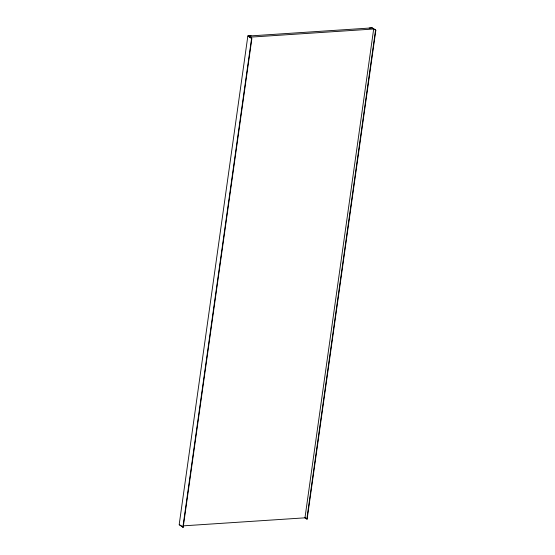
<?xml version="1.0" encoding="UTF-8"?>
<svg xmlns="http://www.w3.org/2000/svg" width="555" height="555" viewBox="0 0 555 555"><rect width="100%" height="100%" fill="white"/><g stroke="black" fill="none" stroke-linecap="round" stroke-linejoin="round"><path stroke-width="0.83" d="M251.172 35.867L247.856 35.943L179.161 524.759L183.192 527.229L251.887 38.413L248.356 36.047L371.996 27.896L375.839 30.241L307.144 519.057L304.709 517.655M182.879 527.25L251.575 38.434L247.856 35.943M306.832 519.078L375.527 30.261M250.027 37.171L373.668 29.013L304.973 517.829L183.06 525.869M375.839 30.241L372.121 27.75L369.179 28.083M304.66 517.392L307.144 519.057M179.66 524.863L183.192 527.229"/></g></svg>
